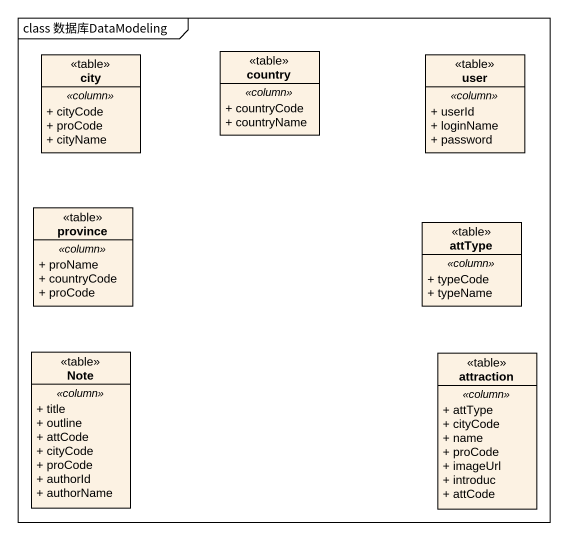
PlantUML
@startuml
mainframe class 数据库DataModeling
hide circle
hide empty members
skinparam classAttributeIconSize 0
class city <<table>> {
  .. <<column>> ..
  + cityCode
  + proCode
  + cityName
}
class country <<table>> {
  .. <<column>> ..
  + countryCode
  + countryName
}
class user <<table>> {
  .. <<column>> ..
  + userId
  + loginName
  + password
}
class province <<table>> {
  .. <<column>> ..
  + proName
  + countryCode
  + proCode
}
class attType <<table>> {
  .. <<column>> ..
  + typeCode
  + typeName
}
class "Note" as Note_ <<table>> {
  .. <<column>> ..
  + title
  + outline
  + attCode
  + cityCode
  + proCode
  + authorId
  + authorName
}
class attraction <<table>> {
  .. <<column>> ..
  + attType
  + cityCode
  + name
  + proCode
  + imageUrl
  + introduc
  + attCode
}
@enduml
